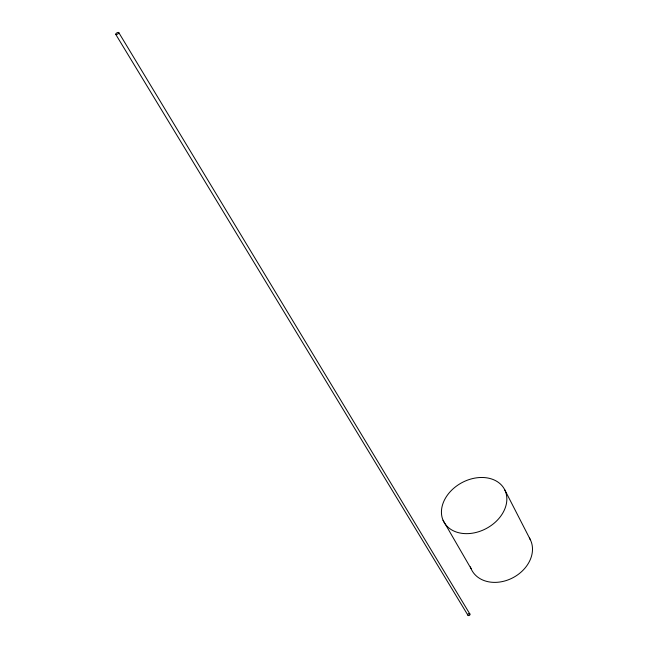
<?xml version="1.0" encoding="UTF-8"?>
<svg xmlns="http://www.w3.org/2000/svg" width="648" height="648" viewBox="0 0 648 648"><rect width="100%" height="100%" fill="white"/><g stroke="black" fill="none" stroke-linecap="round" stroke-linejoin="round"><path stroke-width="0.97" d="M115.717 34.336L467.897 615.179M118.778 32.602A1.758 0.705 -30.4 0 1 116.745 34.457A1.758 0.705 -30.4 0 1 116.219 33.356A1.758 0.705 -30.4 0 1 118.778 32.602L469.889 614.037M443.046 520.247L471.064 568.669M504.784 489.888A34.425 25.969 -28.3 0 1 468.739 533.588A34.425 25.969 -28.3 0 1 448.902 493.209A34.425 25.969 -28.3 0 1 504.784 489.888L530.339 539.695M468.723 613.672A1.15 0.931 -32.7 0 1 469.962 614.612A1.15 0.931 -32.7 0 1 468.326 615.543A1.15 0.931 -32.7 0 1 468.212 613.964M529.4 537.994A33.008 26.017 -28.2 0 1 511.823 578.291A33.008 26.017 -28.2 0 1 470.375 566.854"/></g></svg>
